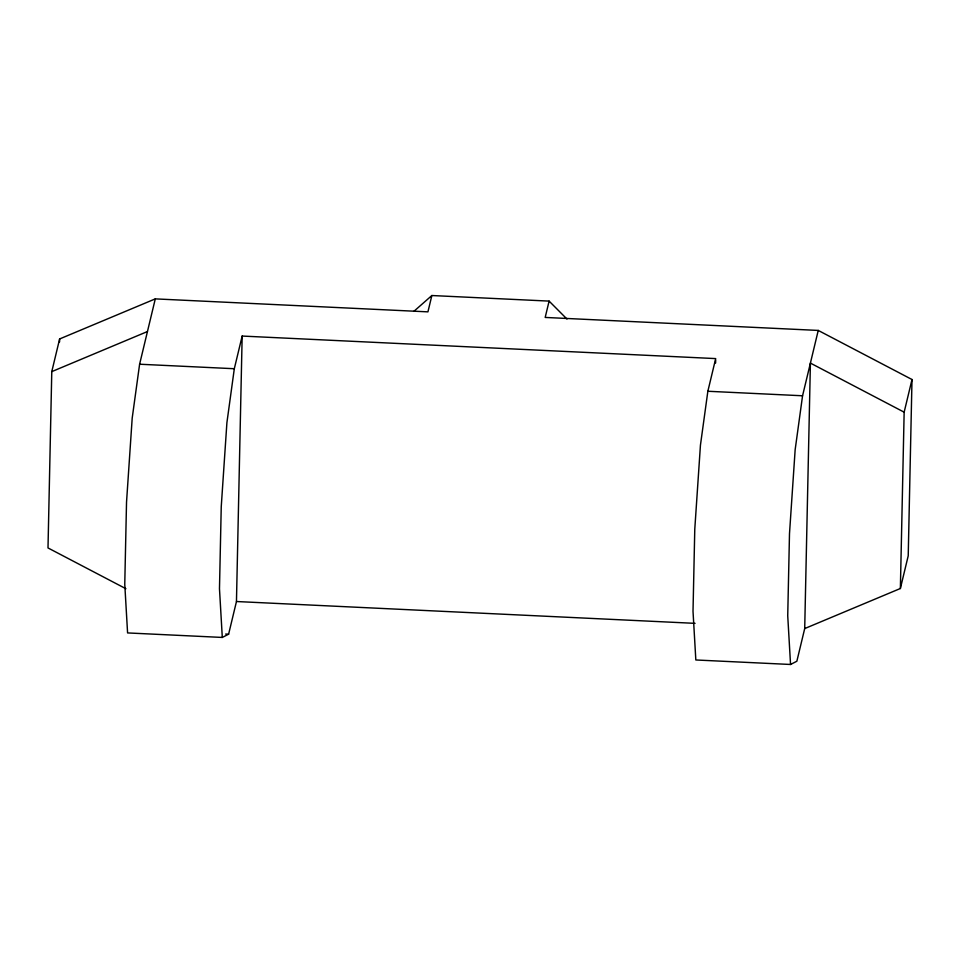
<?xml version="1.0" encoding="UTF-8"?>
<svg xmlns="http://www.w3.org/2000/svg" width="960" height="960" viewBox="0 0 960 960"><rect width="100%" height="100%" fill="white"/><g stroke="black" fill="none" stroke-linecap="round" stroke-linejoin="round"><path stroke-width="1.44" d="M566.976 319.044L549.108 301.104L431.856 295.524L427.932 311.856L155.292 298.884L59.628 338.952L51.78 371.616L48 547.944L125.904 588.72M59.568 341.94L59.628 338.952M155.292 298.884L139.608 364.224L132.192 418.164L126.528 502.2L124.764 584.232L127.584 632.928L222.3 637.44L228.612 634.2L236.46 601.524L242.16 336.06L715.692 358.596L707.856 391.26L700.44 445.2L694.776 529.248L693.012 611.28L695.832 659.976L790.548 664.476L796.86 661.236L804.708 628.572L810.408 363.096L904.152 412.176L900.372 588.504L804.708 628.572M715.596 363.072L715.668 360.084M549.108 301.104L545.184 317.436L818.244 330.432L912 379.512L908.22 555.828L900.372 588.504M242.16 336.06L234.312 368.724L226.908 422.676L221.244 506.712L219.48 588.744L222.3 637.44M818.244 330.432L802.56 395.772L795.156 449.712L789.492 533.748L787.728 615.78L790.548 664.476M904.152 412.176L912 379.512M413.892 311.328L431.856 295.524M51.78 371.616L147.444 331.548M139.608 364.224L234.312 368.724M707.856 391.26L802.56 395.772M236.46 601.524L695.064 623.352M225.66 634.056L228.612 634.2"/></g></svg>
